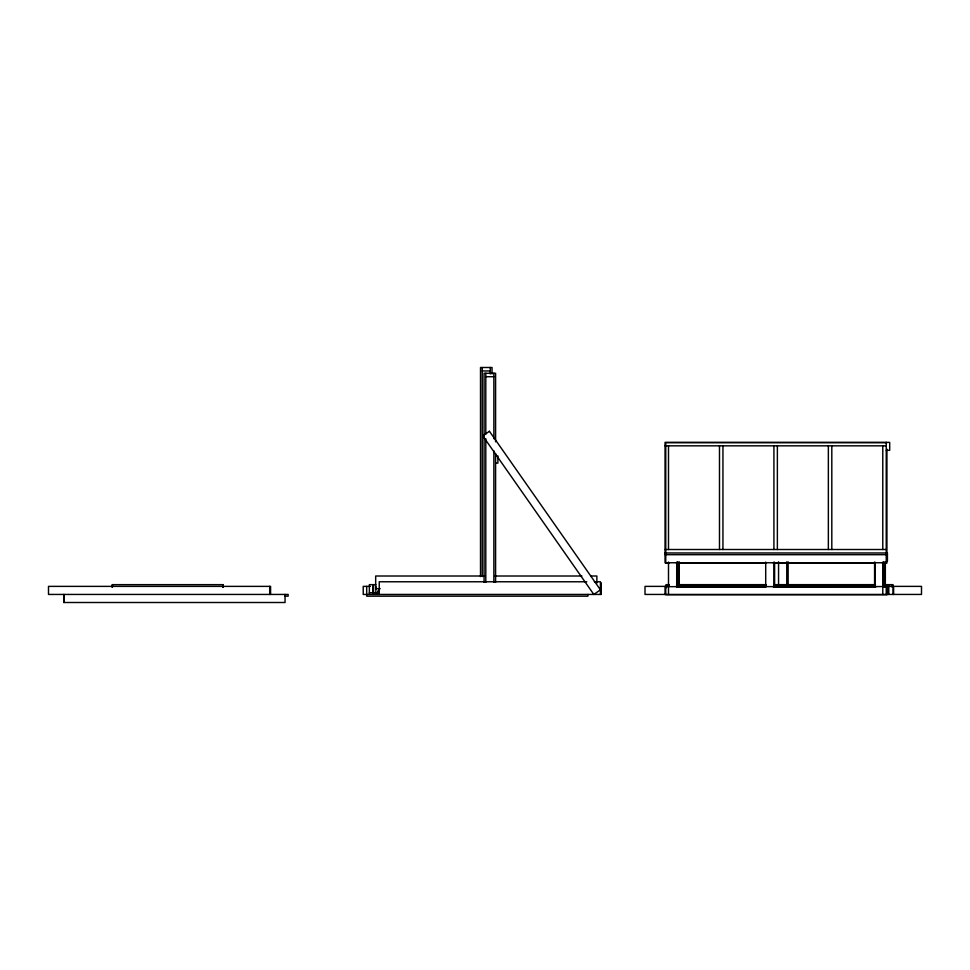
<?xml version="1.0" encoding="UTF-8"?>
<svg xmlns="http://www.w3.org/2000/svg" width="970" height="970" viewBox="0 0 970 970"><rect width="100%" height="100%" fill="white"/><g stroke="black" fill="none" stroke-linecap="round" stroke-linejoin="round"><path stroke-width="1.45" d="M482.236 370.952L490.299 370.952M485.8 376.712L493.863 376.712M886.932 442.659L665.747 442.659L665.747 563.049L669.203 563.049M665.044 445.836L886.24 445.836M886.24 450.322L889.696 450.322L889.696 442.368L665.044 442.368L665.044 562.758L886.24 562.758L886.24 442.368M495.597 463.114L497.901 463.114L497.901 455.912M665.044 549.517L886.24 549.517M665.044 552.973L886.24 552.973M665.044 554.694L886.24 554.694M676.345 563.049L765.73 563.049M773.308 563.049L874.819 563.049M882.385 563.049L886.932 563.049L886.932 449.122M484.757 576.01L375.681 576.01L375.681 588.681L380.216 588.681M495.027 576.01L581.891 576.01M590.803 576.01L596.865 576.01L596.865 583.055M586.801 581.77L379.246 581.77L379.246 594.44M594.367 581.77L600.43 581.77L600.43 594.44M375.851 584.655L369.364 584.655L369.364 594.44M669.276 584.655L666.245 584.655L666.245 587.335M676.842 584.655L766.409 584.655M773.805 584.655L875.498 584.655M882.736 584.655L893.055 584.655L893.055 594.44M669.021 585.225L665.99 585.225L665.99 587.917M676.599 585.225L765.985 585.225M774.86 585.225L875.061 585.225M882.639 585.225L887.186 585.225L887.186 594.44M370.31 586.377L363.229 586.377L363.229 594.44L601.279 594.44L601.279 582.921M668.5 586.377L645.014 586.377L645.014 594.44L921.5 594.44L921.5 586.377L887.295 586.377M676.054 586.377L765.706 586.377M773.914 586.377L875.243 586.377M676.745 586.85L765.779 586.85M773.32 586.85L875.934 586.85M883.476 586.85L886.932 586.85L886.932 594.731L665.747 594.731L665.747 586.668L886.24 586.559L886.24 594.44M369.364 592.718L376.578 592.718M285.119 596.174L288.151 596.174L288.151 594.44L48.5 594.44L48.5 586.377L270.581 586.377L270.581 594.44M63.862 602.503L63.862 594.44L63.765 602.503L285.047 602.503L285.047 594.44M893.612 586.377L893.612 594.44M892.157 584.655L892.157 587.335M888.799 584.655L888.799 594.44M887.429 552.973L887.429 561.036M887.429 584.655L887.429 594.44M885.343 561.8L885.343 585.359M883.973 561.8L883.973 585.359M883.476 562.345L883.476 587.371M882.785 445.836L882.785 549.517M882.785 562.054L882.785 594.44M875.267 562.345L875.267 587.371M874.576 562.054L874.576 587.08M831.811 445.836L831.811 549.517M828.356 445.836L828.356 549.517M788.137 561.8L788.137 585.359M786.767 561.8L786.767 585.359M778.558 561.8L778.558 585.359M777.37 445.836L777.37 549.517M774.606 562.345L774.606 587.371M773.914 445.836L773.914 549.517M773.914 562.054L773.914 587.08M765.706 562.054L765.706 587.08M722.941 445.836L722.941 549.517M719.485 445.836L719.485 549.517M679.267 561.8L679.267 585.359M677.909 561.8L677.909 585.359M677.412 562.345L677.412 587.371M676.708 562.054L676.708 587.08M668.5 445.836L668.5 549.517M668.5 562.054L668.5 594.44M665.044 586.377L665.044 594.44M587.881 594.44L587.881 596.174L366.684 596.174L366.684 586.377M495.597 441.786L495.597 373.256L484.078 373.256L484.078 582.327M495.597 453.548L495.597 582.327M493.863 373.256L493.863 438.707M493.863 450.795L493.863 582.352M492.032 373.971L492.032 367.497L480.514 367.497L480.514 576.568M490.299 367.497L490.299 373.971M485.8 373.256L485.8 434.172M485.8 438.707L485.8 582.352M482.236 367.497L482.236 576.592M378.712 588.681L378.712 591.373M377.742 590.985L377.742 594.44M375.839 586.377L375.839 594.44M373.547 584.655L373.547 594.44M372.82 584.655L372.82 592.718M269.696 586.377L269.696 594.44M223.027 587.335L223.027 584.655L112.253 584.655L112.253 587.335M222.845 584.655L222.845 587.335M112.435 584.655L112.435 587.335M489.426 431.274L482.817 435.906L593.822 594.44L600.43 589.821L489.426 431.274"/></g></svg>
